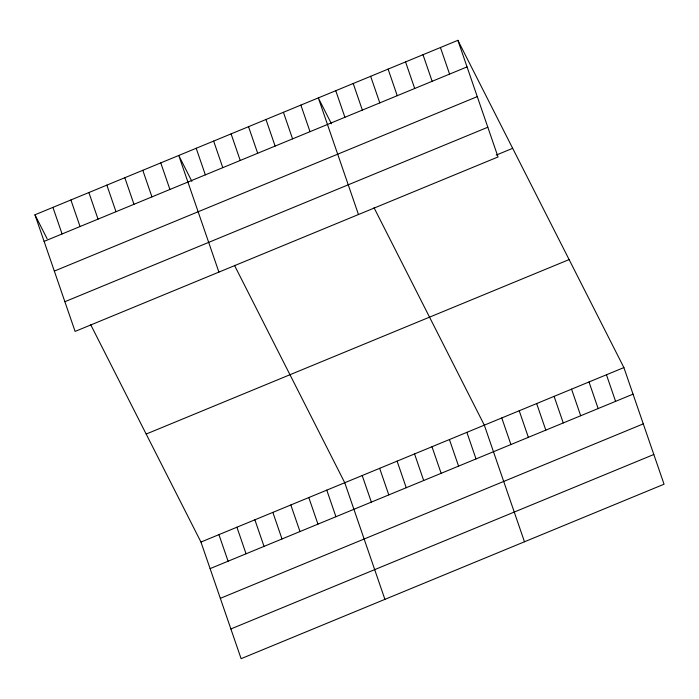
<?xml version="1.0" encoding="UTF-8"?>
<svg xmlns="http://www.w3.org/2000/svg" width="699" height="699" viewBox="0 0 699 699"><rect width="100%" height="100%" fill="white"/><g stroke="black" fill="none" stroke-linecap="round" stroke-linejoin="round"><path stroke-width="1.05" d="M457.889 40.324L498.046 156.952L75.108 331.422L34.95 214.794L457.889 40.324L623.892 367.578L664.05 484.206L241.111 658.676L200.954 542.048L90.669 324.642M44.098 241.373L467.037 66.903M54.33 271.09L477.268 96.619M64.876 301.706L487.815 127.235M496.194 155.117L512.664 148.319M146.178 434.053L569.108 259.582M200.954 542.048L623.892 367.578M210.111 568.619L633.041 394.157M220.342 598.335L643.272 423.874M230.88 628.96L653.818 454.49M331.431 123.749L318.316 97.904L358.473 214.532M374.044 207.752L484.32 425.149L524.477 541.777M191.858 181.321L178.752 155.475L218.909 272.103M234.471 265.323L344.756 482.729L384.913 599.358M34.95 214.794L47.121 238.796M606.444 374.778L615.601 401.348M589.004 381.969L598.152 408.548M571.555 389.168L580.703 415.748M440.44 47.523L449.588 74.103M554.106 396.368L563.254 422.939M422.991 54.723L432.148 81.294M536.657 403.559L545.814 430.138M405.551 61.914L414.699 88.493M519.217 410.759L528.365 437.338M388.102 69.114L397.25 95.693M501.768 417.958L510.917 444.529M370.653 76.313L379.802 102.884M353.205 83.504L362.362 110.084M466.88 432.349L476.028 458.928M335.765 90.704L344.913 117.283M449.431 439.549L458.579 466.119M431.982 446.74L441.139 473.319M300.867 105.095L310.024 131.674M414.542 453.939L423.69 480.519M283.427 112.294L292.575 138.874M397.093 461.139L406.241 487.71M265.978 119.494L275.126 146.065M379.644 468.33L388.801 494.909M248.529 126.685L257.686 153.264M362.204 475.53L371.352 502.109M231.089 133.885L240.238 160.464M213.641 141.084L222.789 167.655M326.783 490.139L335.931 516.718M196.192 148.275L205.349 174.855M308.801 497.557L317.958 524.136M290.828 504.966L299.985 531.546M160.77 162.893L169.927 189.464M272.855 512.384L282.003 538.964M142.797 170.303L151.954 196.882M254.882 519.803L264.03 546.373M124.824 177.721L133.972 204.3M236.909 527.212L246.057 553.791M106.851 185.13L115.999 211.71M218.936 534.63L228.084 561.21M88.878 192.548L98.026 219.128M70.896 199.966L80.053 226.537M52.923 207.376L62.08 233.955"/></g></svg>
